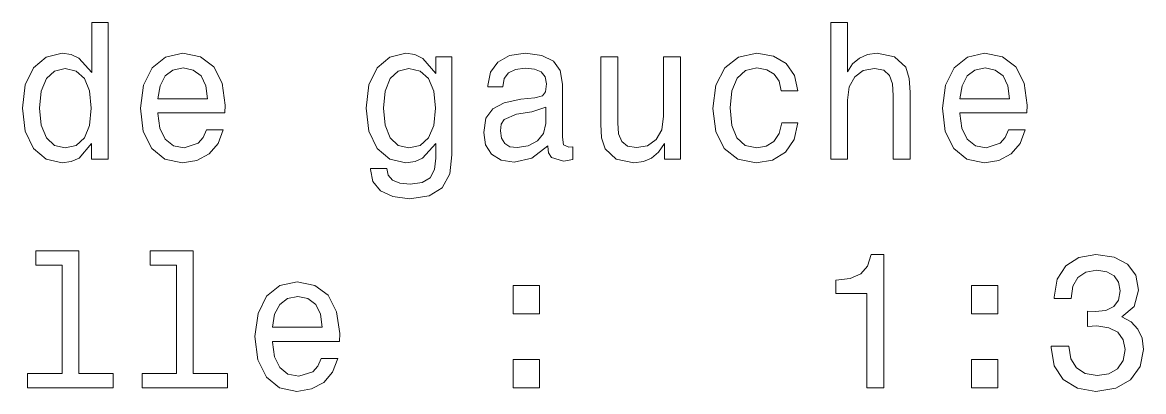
# Model space of a CAD drawing. Extents: x 0 to 841, y 0 to 594.
# Drawn here: x 629.7 to 689.1, y 262.9 to 282.4 of the extents above; entities that cross this region are included whole.
import ezdxf

# ---------------------------------------------------------------- set-up
doc = ezdxf.new("R2010")
doc.units = 0

msp = doc.modelspace()

# ---------------------------------------------------------------- linework, layer by layer
at = {"color": 7, "lineweight": 13}
for points in [[(633.316772, 275.995209), (633.316772, 275.15802), (634.204407, 275.15802), (634.204407, 282.400085), (633.326904, 282.400085), (633.326904, 279.747345), (632.651062, 280.513916), (632.237549, 280.695496), (631.763489, 280.766083), (630.906128, 280.564362), (630.240417, 279.999512), (629.806702, 279.091736), (629.655396, 277.871277), (629.806702, 276.650818), (630.240417, 275.732941), (630.906128, 275.15802), (631.763489, 274.96637), (632.237549, 275.036987), (632.661194, 275.218536)], [(672.492554, 275.15802), (673.380188, 275.15802), (673.380188, 278.284821), (673.470947, 279.000946), (673.763489, 279.525452), (674.217346, 279.848206), (674.822571, 279.969269), (675.306702, 279.868378), (675.609314, 279.596069), (675.76062, 279.142181), (675.811035, 278.536987), (675.811035, 275.15802), (676.698608, 275.15802), (676.698669, 278.718536), (676.658264, 279.434662), (676.476746, 280.029785), (675.881653, 280.574432), (674.953674, 280.766083), (674.449341, 280.695496), (674.015625, 280.503845), (673.652527, 280.201233), (673.380188, 279.787689), (673.380188, 282.400085), (672.492615, 282.400085)], [(636.836975, 277.609039), (640.38739, 277.609039), (640.397461, 278.022583), (640.236084, 279.182526), (639.792297, 280.049957), (639.086243, 280.574432), (638.148193, 280.766083), (637.230347, 280.564362), (636.524292, 279.999512), (636.070374, 279.081665), (635.908997, 277.871277), (636.060303, 276.630646), (636.514221, 275.72287), (637.210144, 275.15802), (638.11792, 274.96637), (638.904663, 275.097504), (639.550232, 275.44043), (640.024292, 275.985107), (640.296631, 276.711334), (639.419128, 276.711334), (639.237549, 276.307861), (638.975281, 276.00528), (638.228882, 275.763214), (637.653992, 275.874146), (637.220276, 276.227173), (636.937805, 276.802124), (636.836975, 277.578766)], [(652.420532, 275.400085), (652.420532, 280.574432), (651.573303, 280.574432), (651.573303, 279.69693), (650.877319, 280.493744), (650.453674, 280.695496), (649.979614, 280.766083), (649.122253, 280.564362), (648.456543, 279.999512), (648.022827, 279.091736), (647.871582, 277.871277), (648.022827, 276.640717), (648.456543, 275.732941), (649.122253, 275.15802), (649.979614, 274.96637), (650.463745, 275.036987), (650.867249, 275.218536), (651.573303, 275.985107), (651.573303, 275.218536), (651.492615, 274.613342), (651.270691, 274.179626), (650.847046, 273.92746), (650.211609, 273.8367), (649.65686, 273.897217), (649.263489, 274.048523), (649.031494, 274.31076), (648.960876, 274.663788), (648.103516, 274.663788), (648.103516, 274.623444), (648.23468, 273.977905), (648.638123, 273.493744), (649.28363, 273.181061), (650.161194, 273.070129), (651.210144, 273.221405), (651.906128, 273.64505), (652.2995, 274.381348)], [(657.494019, 275.864075), (657.494019, 275.833801), (657.544434, 275.490875), (657.69574, 275.24881), (658.331177, 275.057159), (658.825439, 275.137848), (658.825439, 275.82373), (658.613647, 275.793457), (658.331177, 275.924591), (658.280762, 276.328033), (658.280762, 279.13208), (658.159729, 279.848206), (657.806702, 280.352539), (657.191467, 280.655121), (656.323975, 280.766083), (655.476746, 280.64505), (654.851379, 280.302124), (654.458008, 279.767517), (654.326904, 279.061462), (654.326904, 279.000946), (655.123718, 279.000946), (655.194336, 279.424591), (655.416199, 279.727173), (655.779358, 279.908752), (656.293762, 279.97934), (656.787964, 279.928925), (657.140991, 279.777618), (657.352844, 279.515381), (657.423401, 279.152252), (657.383057, 278.728638), (657.22168, 278.516815), (656.818237, 278.415955), (656.061768, 278.335266), (655.194336, 278.153687), (654.579041, 277.830933), (654.215942, 277.326599), (654.10498, 276.5802), (654.205872, 275.91449), (654.518555, 275.420258), (655.022827, 275.107574), (655.718811, 274.996643), (656.65686, 275.208435)], [(664.524292, 280.574432), (663.636658, 280.574432), (663.636658, 277.447632), (663.535828, 276.721405), (663.243286, 276.19693), (662.789429, 275.874146), (662.194336, 275.773285), (661.720276, 275.853973), (661.417664, 276.096069), (661.246216, 276.509613), (661.205872, 277.094604), (661.205872, 280.574432), (660.318237, 280.574432), (660.318237, 277.013916), (660.348511, 276.297791), (660.540161, 275.702698), (661.125122, 275.15802), (662.063171, 274.96637), (662.567505, 275.036987), (663.001221, 275.218536), (663.374451, 275.531219), (663.677002, 275.985107), (663.677002, 275.15802), (664.524292, 275.15802)], [(669.870117, 278.779053), (670.74762, 278.779053), (670.566101, 279.585968), (670.132385, 280.221405), (669.456543, 280.614777), (668.579041, 280.766083), (667.610718, 280.564362), (666.874451, 279.999512), (666.410461, 279.081635), (666.249084, 277.851105), (666.400391, 276.630646), (666.854248, 275.72287), (667.570374, 275.15802), (668.548767, 274.96637), (669.416199, 275.117676), (670.092041, 275.54129), (670.555969, 276.207001), (670.75769, 277.094604), (669.910461, 277.094604), (669.759155, 276.529785), (669.476746, 276.10614), (669.073303, 275.843903), (668.579041, 275.763214), (667.963745, 275.894318), (667.519958, 276.297791), (667.24762, 276.9534), (667.15686, 277.881348), (667.24762, 278.789154), (667.530029, 279.444763), (667.983948, 279.848206), (668.579041, 279.989441), (669.103516, 279.898651), (669.496887, 279.666656), (669.759155, 279.283386)], [(679.341309, 277.609039), (682.891724, 277.609039), (682.901794, 278.022583), (682.740417, 279.182526), (682.296631, 280.049957), (681.590576, 280.574432), (680.652527, 280.766083), (679.73468, 280.564362), (679.028625, 279.999512), (678.574707, 279.081635), (678.41333, 277.871277), (678.564636, 276.630646), (679.018494, 275.72287), (679.714478, 275.15802), (680.622253, 274.96637), (681.408997, 275.097504), (682.054565, 275.44043), (682.528625, 275.985107), (682.800964, 276.711334), (681.923401, 276.711334), (681.741882, 276.307861), (681.479614, 276.00528), (680.733215, 275.763214), (680.158264, 275.874146), (679.724548, 276.227173), (679.442139, 276.802124), (679.341309, 277.578766)], [(631.914795, 279.969269), (632.499817, 279.828033), (632.943604, 279.434662), (633.205872, 278.779053), (633.306702, 277.871277), (633.205872, 276.9534), (632.943604, 276.297791), (632.499817, 275.894318), (631.914795, 275.763214), (631.360046, 275.894318), (630.936401, 276.297791), (630.653992, 276.963501), (630.563171, 277.871277), (630.653992, 278.768982), (630.936401, 279.424591), (631.360046, 279.828033)], [(636.836975, 278.355438), (636.947937, 279.051392), (637.220276, 279.565796), (637.633789, 279.878479), (638.178467, 279.989441), (638.713074, 279.878479), (639.126587, 279.565796), (639.378784, 279.051392), (639.469543, 278.355438)], [(648.789429, 277.871277), (648.880188, 278.768982), (649.152527, 279.434662), (649.576172, 279.828033), (650.140991, 279.969269), (650.736084, 279.828033), (651.179932, 279.434662), (651.452271, 278.768982), (651.553101, 277.871277), (651.452271, 276.9534), (651.179932, 276.297791), (650.736084, 275.894318), (650.140991, 275.763214), (649.576172, 275.894318), (649.152527, 276.297791), (648.880188, 276.963501)], [(679.341309, 278.355438), (679.452209, 279.051392), (679.724548, 279.565796), (680.138123, 279.878479), (680.6828, 279.989441), (681.217346, 279.878479), (681.63092, 279.565796), (681.883057, 279.051392), (681.973877, 278.355408)], [(657.393188, 277.05426), (657.272156, 276.529785), (656.949341, 276.126312), (656.46521, 275.864075), (655.870117, 275.773285), (655.486816, 275.82373), (655.214478, 275.985107), (655.04303, 276.267517), (654.992615, 276.660889), (655.032959, 277.013916), (655.194336, 277.266083), (655.839844, 277.548492), (656.65686, 277.669556), (657.393188, 277.911621)], [(631.753418, 269.560028), (631.753418, 263.81076), (629.927734, 263.81076), (629.927734, 263.064362), (634.456543, 263.064362), (634.456543, 263.81076), (632.640991, 263.81076), (632.640991, 270.306427), (630.36145, 270.306427), (630.36145, 269.560028)], [(637.825439, 269.560028), (637.825439, 263.81076), (635.999817, 263.81076), (635.999817, 263.064362), (640.528625, 263.064362), (640.528625, 263.81076), (638.713074, 263.81076), (638.713074, 270.306427), (636.433533, 270.306427), (636.433533, 269.560028)], [(674.398926, 263.064362), (675.316772, 263.064362), (675.316772, 270.114777), (674.63092, 270.114777), (674.449341, 269.499512), (674.086243, 269.085968), (673.531494, 268.843903), (672.764893, 268.763214), (672.764893, 268.047058), (674.398926, 268.047058)], [(684.1828, 265.263214), (684.1828, 265.192596), (684.344177, 264.224304), (684.818237, 263.498077), (685.564636, 263.034088), (686.553101, 262.86264), (687.602112, 263.034088), (688.388855, 263.477905), (688.893188, 264.18396), (689.074707, 265.091736), (688.994019, 265.686829), (688.772095, 266.17099), (688.408997, 266.544189), (687.924866, 266.816528), (688.580505, 267.361176), (688.812439, 268.228638), (688.661194, 269.015381), (688.227478, 269.610474), (687.521423, 269.983673), (686.553101, 270.114777), (685.645325, 269.9534), (684.949341, 269.509613), (684.495483, 268.803558), (684.344177, 267.865509), (684.344177, 267.794891), (685.241882, 267.794891), (685.322571, 268.44043), (685.584778, 268.904419), (686.008423, 269.186829), (686.603516, 269.287689), (687.128052, 269.207001), (687.511292, 268.995209), (687.743286, 268.652252), (687.834106, 268.188263), (687.743286, 267.694031), (687.501221, 267.361176), (687.077576, 267.159454), (686.502686, 267.098938), (686.109314, 267.109039), (686.109314, 266.312195), (686.603516, 266.332367), (687.238953, 266.241577), (687.713074, 265.999512), (687.995483, 265.60614), (688.096313, 265.091736), (687.985352, 264.506714), (687.692871, 264.072998), (687.228882, 263.800659), (686.613647, 263.7099), (685.978149, 263.81076), (685.514221, 264.113342), (685.22168, 264.597504), (685.110718, 265.263214)], [(642.908997, 265.515381), (646.459473, 265.515381), (646.469543, 265.928925), (646.308167, 267.088867), (645.864319, 267.956299), (645.158325, 268.480774), (644.220276, 268.672424), (643.302368, 268.470703), (642.596313, 267.905853), (642.142456, 266.987976), (641.981079, 265.777618), (642.132385, 264.536987), (642.586243, 263.629211), (643.282227, 263.064362), (644.190002, 262.872711), (644.976746, 263.003845), (645.622253, 263.346771), (646.096313, 263.891449), (646.368652, 264.617676), (645.49115, 264.617676), (645.30957, 264.214203), (645.047363, 263.911621), (644.300964, 263.669556), (643.726013, 263.780487), (643.292297, 264.133514), (643.009888, 264.708466), (642.908997, 265.485107)], [(655.668396, 266.977905), (657.060303, 266.977905), (657.060303, 268.480774), (655.668396, 268.480774)], [(679.956543, 266.977905), (681.348511, 266.977905), (681.348511, 268.480774), (679.956543, 268.480774)], [(642.908997, 266.26178), (643.019958, 266.957733), (643.292297, 267.472137), (643.705872, 267.784821), (644.250488, 267.895782), (644.785095, 267.784821), (645.198669, 267.472137), (645.450806, 266.957733), (645.541565, 266.26178)], [(655.668396, 263.064362), (657.060303, 263.064362), (657.060303, 264.56723), (655.668396, 264.56723)], [(679.956543, 263.064362), (681.348511, 263.064362), (681.348511, 264.56723), (679.956543, 264.56723)]]:
    msp.add_lwpolyline(points, close=True, dxfattribs=at)

doc.saveas('drawing.dxf')
